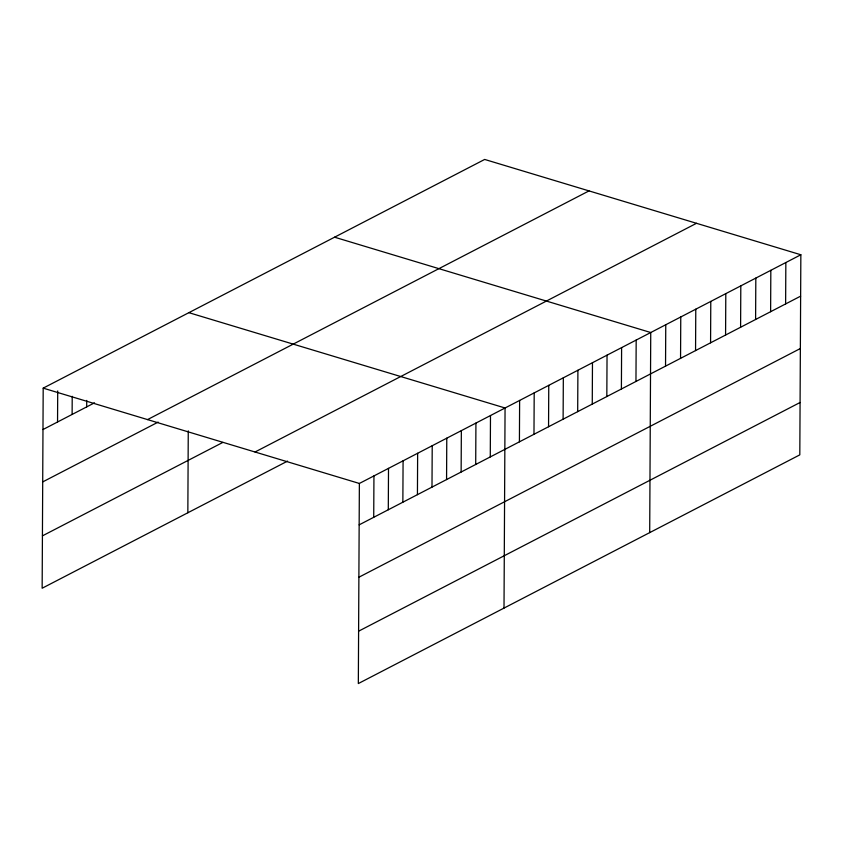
<?xml version="1.0" encoding="UTF-8"?>
<svg xmlns="http://www.w3.org/2000/svg" width="843" height="843" viewBox="0 0 843 843"><rect width="100%" height="100%" fill="white"/><g stroke="black" fill="none" stroke-linecap="round" stroke-linejoin="round"><path stroke-width="1.26" d="M800.85 254.765L359.371 483.46L358.328 683.557L799.807 454.862L800.85 254.765L484.672 159.443L43.193 388.138L42.15 588.235L287.579 461.1M57.545 421.985L57.714 390.941M72.119 414.44L72.213 396.326M86.692 406.895L86.724 400.425M187.841 512.765L188.263 430.847M373.723 517.307L373.944 475.905M388.296 509.762L388.507 468.36M402.859 502.217L403.08 460.815M417.433 494.672L417.643 453.271M431.995 487.117L432.217 445.726M446.569 479.572L446.779 438.17M461.132 472.027L461.353 430.625M475.705 464.482L475.926 423.081M490.278 456.938L490.489 415.536M504.009 608.088L505.062 407.991L188.885 312.669M519.414 441.837L519.625 400.436M533.977 434.293L534.199 392.891M548.551 426.748L548.761 385.346M563.113 419.203L563.335 377.801M577.687 411.647L577.908 370.256M592.26 404.103L592.471 362.701M606.823 396.558L607.044 355.156M621.396 389.013L621.607 347.611M635.959 381.468L636.18 340.066M649.7 532.618L650.743 332.521L334.576 237.199M665.538 366.147L665.759 324.745M680.554 358.37L680.765 316.968M695.559 350.593L695.781 309.191M710.575 342.816L710.786 301.415M725.581 335.04L725.802 293.638M740.597 327.263L740.807 285.861M755.602 319.486L755.823 278.085M770.618 311.71L770.829 270.308M785.623 303.933L785.845 262.531M42.982 429.54L94.532 402.828M147.536 419.593L589.015 190.897M42.708 481.911L158.136 422.111M42.424 535.863L222.858 442.406M255.039 451.996L696.508 223.3M359.15 524.852L800.629 296.156M358.876 577.234L800.355 348.528M358.602 631.186L800.081 402.49M43.193 388.138L359.371 483.46"/></g></svg>
